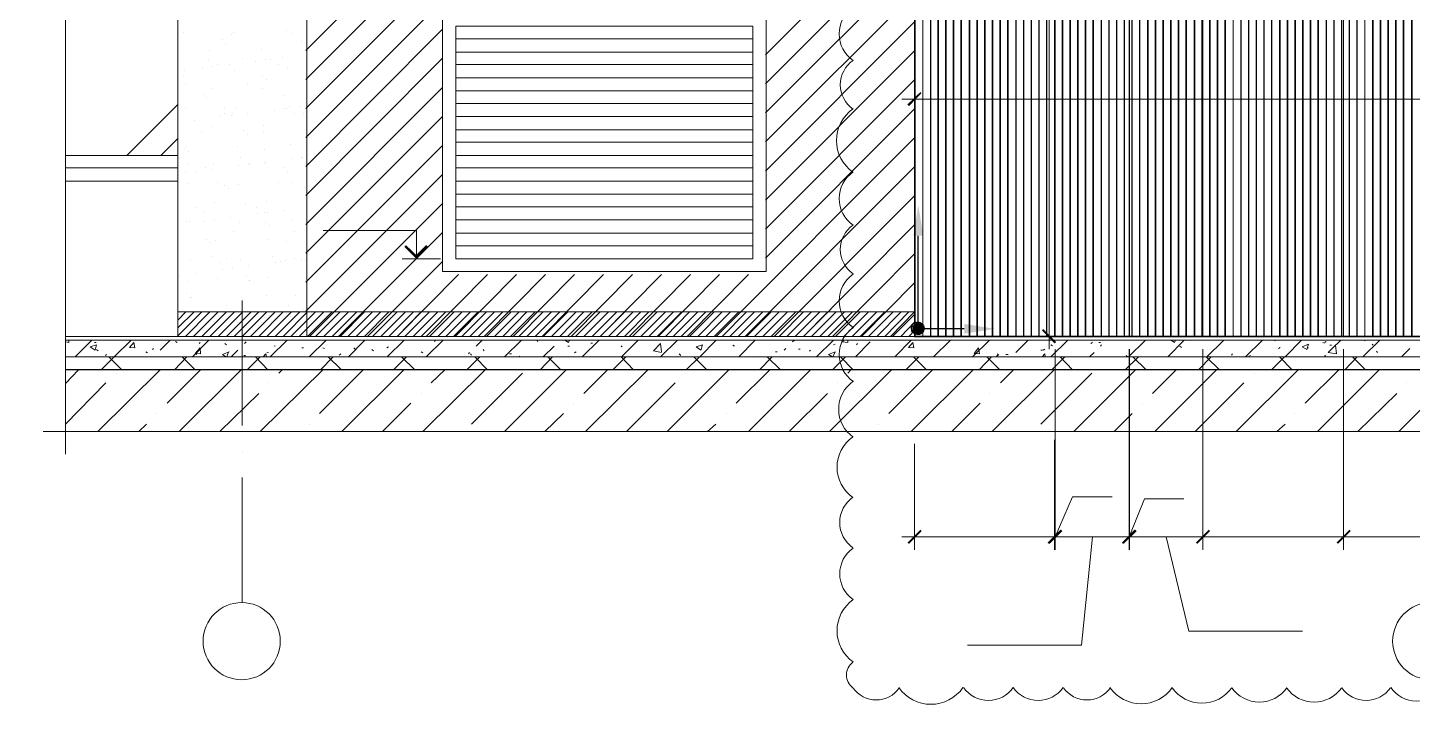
# Model space of a CAD drawing. Header units: millimetres. Extents: x -356862 to 418287, y 0 to 839748.
# Drawn here: x 401922 to 407398, y 780362 to 783040 of the extents above; entities that cross this region are included whole.
import ezdxf

# ---------------------------------------------------------------- set-up
doc = ezdxf.new("R2010")
doc.units = ezdxf.units.MM
doc.layers.add('PDF _Геометрия', color=7, linetype='Continuous', true_color=0xbababa)
doc.layers.add('PDF _Сплошная заливка', color=7, linetype='Continuous', true_color=0xf50000)

msp = doc.modelspace()

# ---------------------------------------------------------------- linework, layer by layer
at = {"layer": 'PDF _Геометрия', "color": 7, "lineweight": 5}
for points in [[(402071.0495, 790873.5893), (402071.0495, 790784.8264), (402071.0495, 786186.4759), (401921.668, 786149.6718), (402218.266, 786076.0635), (402071.0495, 786039.2594), (402071.0495, 781440.9089), (402071.0495, 781352.146)], [(403614.6577, 782995.3419), (404790.2247, 782995.3419)], [(403614.6577, 782943.3831), (404790.2247, 782943.3831)], [(403614.6577, 782893.5893), (404790.2247, 782893.5893)], [(403614.6577, 782841.6305), (404790.2247, 782841.6305)], [(403614.6577, 782789.6718), (404790.2247, 782789.6718)], [(403614.6577, 782739.8779), (404790.2247, 782739.8779)], [(403614.6577, 782687.9192), (404790.2247, 782687.9192)], [(403614.6577, 782635.9604), (404790.2247, 782635.9604)], [(403614.6577, 782586.1666), (404790.2247, 782586.1666)], [(403614.6577, 782534.2078), (404790.2247, 782534.2078)], [(403614.6577, 782484.414), (404790.2247, 782484.414)], [(402514.8639, 782432.4553), (402071.0495, 782432.4553)], [(403614.6577, 782432.4553), (404790.2247, 782432.4553)], [(403614.6577, 782380.4965), (404790.2247, 782380.4965)], [(403614.6577, 782330.7027), (404790.2247, 782330.7027)], [(403614.6577, 782278.7439), (404790.2247, 782278.7439)], [(403614.6577, 782226.7852), (404790.2247, 782226.7852)], [(403614.6577, 782176.9913), (404790.2247, 782176.9913)], [(416784.0391, 781685.548), (416784.0391, 781817.6099), (402071.0495, 781817.6099)], [(416784.0391, 781802.4553), (402071.0495, 781802.4553)], [(416784.0391, 781737.5068), (402071.0495, 781737.5068)], [(416896.6165, 781440.9089), (409557.4412, 781440.9089), (409520.6371, 781588.1254), (409447.0288, 781291.5274), (409410.2247, 781440.9089), (402071.0495, 781440.9089), (401982.2866, 781440.9089)]]:
    msp.add_lwpolyline(points, dxfattribs=at)
at = {"layer": 'PDF _Геометрия', "color": 7, "lineweight": 18}
for points in [[(405961.4618, 781767.8161), (405961.4618, 790135.3419)], [(405428.8845, 781921.5274), (405428.8845, 782809.1563)], [(405379.0907, 782757.1975), (410237.235, 782757.1975)], [(405480.8433, 781817.6099), (406011.2556, 781817.6099)], [(405985.2763, 781408.4346), (405985.2763, 780973.28), (405985.2763, 781767.8161)], [(405428.8845, 781393.28), (405428.8845, 780973.28)], [(406037.235, 781025.2388), (405985.2763, 781025.2388), (406054.5546, 781183.28), (406210.4309, 781183.28)], [(406494.0391, 781174.6202), (406338.1629, 781174.6202), (406277.5443, 781025.2388), (406225.5855, 781025.2388)], [(405379.0907, 781025.2388), (406035.0701, 781025.2388)], [(406132.4928, 781025.2388), (406089.1938, 780596.579), (405638.8845, 780596.579)], [(405983.1113, 781025.2388), (405933.3175, 781025.2388)], [(405935.4824, 781025.2388), (406327.3381, 781025.2388)], [(405983.1113, 781025.2388), (405985.2763, 781025.2388), (405983.1113, 781025.2388)], [(406227.7505, 781025.2388), (406621.7711, 781025.2388)], [(406277.5443, 781025.2388), (406279.7093, 781025.2388), (406277.5443, 781025.2388)], [(406279.7093, 781025.2388), (406329.5031, 781025.2388)], [(406424.7608, 781025.2388), (406513.5237, 780650.7027), (406963.833, 780650.7027)], [(407178.1629, 781025.2388), (406520.0185, 781025.2388)], [(407734.5546, 781025.2388), (407076.4103, 781025.2388)]]:
    msp.add_lwpolyline(points, dxfattribs=at)
at = {"layer": 'PDF _Геометрия', "color": 24, "lineweight": 18, "true_color": 0xa12502}
msp.add_lwpolyline([(402770.3278, 790083.3831), (403025.7917, 790083.3831), (403025.7917, 781817.6099), (402514.8639, 781817.6099), (402514.8639, 784376.579), (402586.3072, 784376.579), (402586.3072, 785368.1254), (402885.0701, 785368.1254), (402885.0701, 786115.0326), (402770.3278, 786115.0326)], close=True, dxfattribs=at)
at = {"layer": 'PDF _Геометрия', "color": 7, "lineweight": 9}
for points in [[(403025.7917, 790083.3831), (403025.7917, 781817.6099)], [(402514.8639, 784376.579), (402514.8639, 781817.6099)], [(402770.3278, 781464.7233), (402770.3278, 781960.4965)], [(402770.3278, 781360.8058), (402770.3278, 781360.8058)], [(402770.3278, 780763.28), (402770.3278, 781259.0532)]]:
    msp.add_lwpolyline(points, dxfattribs=at)
at = {"layer": 'PDF _Геометрия', "color": 171, "lineweight": 20, "true_color": 0x7f7fff}
msp.add_lwpolyline([(405428.8845, 781817.6099), (414943.833, 781817.6099), (414943.833, 790083.3831), (405428.8845, 790083.3831)], close=True, dxfattribs=at)
at = {"layer": 'PDF _Геометрия', "color": 7, "lineweight": 30}
for points in [[(405428.8845, 790083.3831), (405428.8845, 781817.6099)], [(416784.0391, 781440.9089), (416784.0391, 781685.548), (402071.0495, 781685.548)]]:
    msp.add_lwpolyline(points, dxfattribs=at)
at = {"layer": 'PDF _Геометрия', "color": 150, "lineweight": 30, "true_color": 0x0080ff}
msp.add_lwpolyline([(405428.8845, 790083.3831), (405428.8845, 781817.6099), (414943.833, 781817.6099), (414943.833, 790083.3831)], close=True, dxfattribs=at)
at = {"layer": 'PDF _Геометрия', "color": 254, "lineweight": 5, "true_color": 0xdcdcdc}
for points in [[(405431.0495, 790083.3831), (405431.0495, 781817.6099)], [(405461.3587, 790083.3831), (405461.3587, 781817.6099)], [(405491.668, 790083.3831), (405491.668, 781817.6099)], [(405521.9773, 790083.3831), (405521.9773, 781817.6099)], [(405554.4515, 790083.3831), (405554.4515, 781817.6099)], [(405584.7608, 790083.3831), (405584.7608, 781817.6099)], [(405615.0701, 790083.3831), (405615.0701, 781817.6099)], [(405645.3794, 790083.3831), (405645.3794, 781817.6099)], [(405675.6886, 790083.3831), (405675.6886, 781817.6099)], [(405705.9979, 790083.3831), (405705.9979, 781817.6099)], [(405738.4721, 790083.3831), (405738.4721, 781817.6099)], [(405768.7814, 790083.3831), (405768.7814, 781817.6099)], [(405799.0907, 790083.3831), (405799.0907, 781817.6099)], [(405829.4, 790083.3831), (405829.4, 781817.6099)], [(405859.7093, 790083.3831), (405859.7093, 781817.6099)], [(405890.0185, 790083.3831), (405890.0185, 781817.6099)], [(405922.4928, 790083.3831), (405922.4928, 781817.6099)], [(405952.802, 790083.3831), (405952.802, 781817.6099)], [(405983.1113, 790083.3831), (405983.1113, 781817.6099)], [(406013.4206, 790083.3831), (406013.4206, 781817.6099)], [(406043.7299, 790083.3831), (406043.7299, 781817.6099)], [(406076.2041, 790083.3831), (406076.2041, 781817.6099)], [(406106.5134, 790083.3831), (406106.5134, 781817.6099)], [(406136.8227, 790083.3831), (406136.8227, 781817.6099)], [(406167.1319, 790083.3831), (406167.1319, 781817.6099)], [(406197.4412, 790083.3831), (406197.4412, 781817.6099)], [(406227.7505, 790083.3831), (406227.7505, 781817.6099)], [(406260.2247, 790083.3831), (406260.2247, 781817.6099)], [(406290.534, 790083.3831), (406290.534, 781817.6099)], [(406320.8433, 790083.3831), (406320.8433, 781817.6099)], [(406351.1526, 790083.3831), (406351.1526, 781817.6099)], [(406381.4618, 790083.3831), (406381.4618, 781817.6099)], [(406411.7711, 790083.3831), (406411.7711, 781817.6099)], [(406444.2453, 790083.3831), (406444.2453, 781817.6099)], [(406474.5546, 790083.3831), (406474.5546, 781817.6099)], [(406504.8639, 790083.3831), (406504.8639, 781817.6099)], [(406535.1732, 790083.3831), (406535.1732, 781817.6099)], [(406565.4824, 790083.3831), (406565.4824, 781817.6099)], [(406595.7917, 790083.3831), (406595.7917, 781817.6099)], [(406628.266, 790083.3831), (406628.266, 781817.6099)], [(406658.5752, 790083.3831), (406658.5752, 781817.6099)], [(406688.8845, 790083.3831), (406688.8845, 781817.6099)], [(406719.1938, 790083.3831), (406719.1938, 781817.6099)], [(406749.5031, 790083.3831), (406749.5031, 781817.6099)], [(406781.9773, 790083.3831), (406781.9773, 781817.6099)], [(406812.2866, 790083.3831), (406812.2866, 781817.6099)], [(406842.5959, 790083.3831), (406842.5959, 781817.6099)], [(406872.9051, 790083.3831), (406872.9051, 781817.6099)], [(406903.2144, 790083.3831), (406903.2144, 781817.6099)], [(406933.5237, 790083.3831), (406933.5237, 781817.6099)], [(406965.9979, 790083.3831), (406965.9979, 781817.6099)], [(406996.3072, 790083.3831), (406996.3072, 781817.6099)], [(407026.6165, 790083.3831), (407026.6165, 781817.6099)], [(407056.9257, 790083.3831), (407056.9257, 781817.6099)], [(407087.235, 790083.3831), (407087.235, 781817.6099)], [(407117.5443, 790083.3831), (407117.5443, 781817.6099)], [(407150.0185, 790083.3831), (407150.0185, 781817.6099)], [(407180.3278, 790083.3831), (407180.3278, 781817.6099)], [(407210.6371, 790083.3831), (407210.6371, 781817.6099)], [(407240.9464, 790083.3831), (407240.9464, 781817.6099)], [(407271.2556, 790083.3831), (407271.2556, 781817.6099)], [(407303.7299, 790083.3831), (407303.7299, 781817.6099)], [(407334.0391, 790083.3831), (407334.0391, 781817.6099)], [(407364.3484, 790083.3831), (407364.3484, 781817.6099)], [(407394.6577, 790083.3831), (407394.6577, 781817.6099)]]:
    msp.add_lwpolyline(points, close=True, dxfattribs=at)
for points in [[(405461.3587, 781817.6099), (405461.3587, 790083.3831)], [(405493.833, 781817.6099), (405493.833, 790083.3831)], [(405524.1422, 781817.6099), (405524.1422, 790083.3831)], [(405552.2866, 781817.6099), (405552.2866, 790083.3831)], [(405582.5959, 781817.6099), (405582.5959, 790083.3831)], [(405612.9051, 781817.6099), (405612.9051, 790083.3831)], [(405647.5443, 781817.6099), (405647.5443, 790083.3831)], [(405677.8536, 781817.6099), (405677.8536, 790083.3831)], [(405708.1629, 781817.6099), (405708.1629, 790083.3831)], [(405736.3072, 781817.6099), (405736.3072, 790083.3831)], [(405766.6165, 781817.6099), (405766.6165, 790083.3831)], [(405796.9257, 781817.6099), (405796.9257, 790083.3831)], [(405831.5649, 781817.6099), (405831.5649, 790083.3831)], [(405861.8742, 781817.6099), (405861.8742, 790083.3831)], [(405892.1835, 781817.6099), (405892.1835, 790083.3831)], [(405920.3278, 781817.6099), (405920.3278, 790083.3831)], [(405950.6371, 781817.6099), (405950.6371, 790083.3831)], [(405983.1113, 781817.6099), (405983.1113, 790083.3831)], [(406015.5855, 781817.6099), (406015.5855, 790083.3831)], [(406045.8948, 781817.6099), (406045.8948, 790083.3831)], [(406074.0391, 781817.6099), (406074.0391, 790083.3831)], [(406104.3484, 781817.6099), (406104.3484, 790083.3831)], [(406134.6577, 781817.6099), (406134.6577, 790083.3831)], [(406169.2969, 781817.6099), (406169.2969, 790083.3831)], [(406199.6062, 781817.6099), (406199.6062, 790083.3831)], [(406229.9154, 781817.6099), (406229.9154, 790083.3831)], [(406258.0598, 781817.6099), (406258.0598, 790083.3831)], [(406288.369, 781817.6099), (406288.369, 790083.3831)], [(406318.6783, 781817.6099), (406318.6783, 790083.3831)], [(406353.3175, 781817.6099), (406353.3175, 790083.3831)], [(406383.6268, 781817.6099), (406383.6268, 790083.3831)], [(406413.9361, 781817.6099), (406413.9361, 790083.3831)], [(406442.0804, 781817.6099), (406442.0804, 790083.3831)], [(406472.3897, 781817.6099), (406472.3897, 790083.3831)], [(406502.6989, 781817.6099), (406502.6989, 790083.3831)], [(406537.3381, 781817.6099), (406537.3381, 790083.3831)], [(406567.6474, 781817.6099), (406567.6474, 790083.3831)], [(406597.9567, 781817.6099), (406597.9567, 790083.3831)], [(406626.101, 781817.6099), (406626.101, 790083.3831)], [(406656.4103, 781817.6099), (406656.4103, 790083.3831)], [(406688.8845, 781817.6099), (406688.8845, 790083.3831)], [(406721.3587, 781817.6099), (406721.3587, 790083.3831)], [(406751.668, 781817.6099), (406751.668, 790083.3831)], [(406779.8123, 781817.6099), (406779.8123, 790083.3831)], [(406810.1216, 781817.6099), (406810.1216, 790083.3831)], [(406840.4309, 781817.6099), (406840.4309, 790083.3831)], [(406875.0701, 781817.6099), (406875.0701, 790083.3831)], [(406905.3794, 781817.6099), (406905.3794, 790083.3831)], [(406935.6886, 781817.6099), (406935.6886, 790083.3831)], [(406963.833, 781817.6099), (406963.833, 790083.3831)], [(406994.1422, 781817.6099), (406994.1422, 790083.3831)], [(407024.4515, 781817.6099), (407024.4515, 790083.3831)], [(407059.0907, 781817.6099), (407059.0907, 790083.3831)], [(407089.4, 781817.6099), (407089.4, 790083.3831)], [(407119.7093, 781817.6099), (407119.7093, 790083.3831)], [(407147.8536, 781817.6099), (407147.8536, 790083.3831)], [(407178.1629, 781817.6099), (407178.1629, 790083.3831)], [(407210.6371, 781817.6099), (407210.6371, 790083.3831)], [(407243.1113, 781817.6099), (407243.1113, 790083.3831)], [(407273.4206, 781817.6099), (407273.4206, 790083.3831)], [(407301.5649, 781817.6099), (407301.5649, 790083.3831)], [(407331.8742, 781817.6099), (407331.8742, 790083.3831)], [(407362.1835, 781817.6099), (407362.1835, 790083.3831)], [(407396.8227, 781817.6099), (407396.8227, 790083.3831)], [(402313.5237, 782534.2078), (402514.8639, 782735.548)], [(402447.7505, 782534.2078), (402514.8639, 782601.3212)]]:
    msp.add_lwpolyline(points, dxfattribs=at)
at = {"layer": 'PDF _Геометрия', "color": 150, "lineweight": 18, "true_color": 0x0080ff}
for points in [[(405983.1113, 781817.6099), (405983.1113, 790083.3831)], [(405985.2763, 781817.6099), (405985.2763, 790083.3831)], [(406277.5443, 781817.6099), (406277.5443, 790085.548)], [(406279.7093, 781817.6099), (406279.7093, 790085.548)], [(406569.8123, 781817.6099), (406569.8123, 790083.3831)], [(407126.2041, 781817.6099), (407126.2041, 790083.3831)]]:
    msp.add_lwpolyline(points, dxfattribs=at)
at = {"layer": 'PDF _Геометрия', "color": 171, "lineweight": 20, "true_color": 0x7f7fff}
for points in [[(403021.4618, 782949.8779), (405428.8845, 785359.4656)], [(403021.4618, 782835.1357), (405428.8845, 785244.7233)], [(403021.4618, 782720.3934), (405428.8845, 785129.981)], [(403021.4618, 782605.6511), (405428.8845, 785015.2388)], [(404840.0185, 782932.5584), (405428.8845, 783521.4243)], [(404840.0185, 782817.8161), (405428.8845, 783406.6821)], [(404840.0185, 782703.0738), (405428.8845, 783291.9398)], [(404840.0185, 782588.3315), (405428.8845, 783177.1975)], [(404840.0185, 782471.4243), (405428.8845, 783062.4553)], [(403021.4618, 782490.9089), (403562.6989, 783034.3109)], [(404840.0185, 782356.6821), (405428.8845, 782947.713)], [(403021.4618, 782376.1666), (403562.6989, 782919.5687)], [(404840.0185, 782241.9398), (405428.8845, 782832.9707)], [(403021.4618, 782261.4243), (403562.6989, 782802.6614)], [(403021.4618, 782146.6821), (403562.6989, 782687.9192)], [(404840.0185, 782127.1975), (405428.8845, 782718.2285)], [(403021.4618, 782031.9398), (403562.6989, 782573.1769)], [(404645.1732, 781817.6099), (405428.8845, 782603.4862)], [(403021.4618, 781917.1975), (403562.6989, 782458.4346)], [(404759.9154, 781817.6099), (405428.8845, 782488.7439)], [(403036.6165, 781817.6099), (403562.6989, 782343.6924)], [(404874.6577, 781817.6099), (405428.8845, 782374.0017)], [(403151.3587, 781817.6099), (403562.6989, 782228.9501)], [(404989.4, 781817.6099), (405428.8845, 782259.2594)], [(405104.1422, 781817.6099), (405428.8845, 782144.5171)], [(403266.101, 781817.6099), (403562.6989, 782114.2078)], [(403383.0082, 781817.6099), (403625.4824, 782062.2491)], [(403497.7505, 781817.6099), (403740.2247, 782062.2491)], [(403612.4928, 781817.6099), (403854.967, 782062.2491)], [(403727.235, 781817.6099), (403969.7093, 782062.2491)], [(403841.9773, 781817.6099), (404084.4515, 782062.2491)], [(403956.7196, 781817.6099), (404199.1938, 782062.2491)], [(404071.4618, 781817.6099), (404313.9361, 782062.2491)], [(404186.2041, 781817.6099), (404428.6783, 782062.2491)], [(404300.9464, 781817.6099), (404543.4206, 782062.2491)], [(404415.6886, 781817.6099), (404658.1629, 782062.2491)], [(404530.4309, 781817.6099), (404772.9051, 782062.2491)], [(405218.8845, 781817.6099), (405428.8845, 782029.7748)], [(405333.6268, 781817.6099), (405428.8845, 781915.0326)]]:
    msp.add_lwpolyline(points, dxfattribs=at)
at = {"layer": 'PDF _Геометрия', "color": 1, "lineweight": 20}
for points in [[(405185.883, 783363.8816, 0.520539885), (405185.883, 783120.9301, 0.520539899), (405186.2348, 782909.562)], [(405186.5536, 780980.154, 0.52053993), (405186.5536, 780776.2165, 0.520539925), (405186.8061, 780529.7726)], [(405185.7606, 780528.1954, 0.520539835), (405185.7606, 780427.1133, 0.52054007), (405368.7724, 780426.6894)], [(405622.8561, 780428.2168, 0.520540103), (405819.7, 780428.2168, 0.520540103), (406016.7169, 780428.2168)], [(406447.7098, 780427.5463, 0.520540086), (406683.5679, 780427.5463, 0.520539929), (406902.0316, 780427.2606)], [(406900.4109, 780427.2606, 0.520539929), (407118.5353, 780427.2606, 0.520539841), (407311.7984, 780427.2937)]]:
    msp.add_lwpolyline(points, format="xyb", dxfattribs=at)
at = {"layer": 'PDF _Геометрия', "color": 7, "lineweight": 5}
for points in [[(404842.1835, 783097.0944), (403562.6989, 783097.0944), (403562.6989, 782075.2388), (404842.1835, 782075.2388)], [(404790.2247, 783045.1357), (403614.6577, 783045.1357), (403614.6577, 782125.0326), (404790.2247, 782125.0326)]]:
    msp.add_lwpolyline(points, close=True, dxfattribs=at)
at = {"layer": 'PDF _Геометрия', "color": 24, "lineweight": 18, "true_color": 0xa12502}
for points in [[(402536.5134, 783021.3212), (402536.5134, 783021.3212)], [(402727.0288, 783012.6614), (402727.0288, 783012.6614)], [(402735.6886, 783021.3212), (402735.6886, 783021.3212)], [(402945.6886, 783027.8161), (402945.6886, 783027.8161)], [(402969.5031, 783014.8264), (402969.5031, 783014.8264)], [(402640.4309, 782949.8779), (402640.4309, 782949.8779)], [(402690.2247, 782991.012), (402690.2247, 782991.012)], [(402705.3794, 782978.0223), (402705.3794, 782978.0223)], [(402846.101, 782952.0429), (402846.101, 782952.0429)], [(403006.3072, 782984.5171), (403006.3072, 782984.5171)], [(402638.266, 782915.2388), (402638.266, 782915.2388)], [(402653.4206, 782884.9295), (402653.4206, 782884.9295)], [(402670.7402, 782893.5893), (402670.7402, 782893.5893)], [(402718.369, 782893.5893), (402718.369, 782893.5893)], [(402772.4928, 782917.4037), (402772.4928, 782917.4037)], [(402824.4515, 782906.579), (402824.4515, 782906.579)], [(402863.4206, 782913.0738), (402863.4206, 782913.0738)], [(402880.7402, 782915.2388), (402880.7402, 782915.2388)], [(402913.2144, 782893.5893), (402913.2144, 782893.5893)], [(402928.369, 782921.7336), (402928.369, 782921.7336)], [(402538.6783, 782848.1254), (402538.6783, 782848.1254)], [(402540.8433, 782871.9398), (402540.8433, 782871.9398)], [(402614.4515, 782878.4346), (402614.4515, 782878.4346)], [(402740.0185, 782871.9398), (402740.0185, 782871.9398)], [(402850.4309, 782845.9604), (402850.4309, 782845.9604)], [(402865.5855, 782832.9707), (402865.5855, 782832.9707)], [(402950.0185, 782878.4346), (402950.0185, 782878.4346)], [(402547.3381, 782817.8161), (402547.3381, 782817.8161)], [(402616.6165, 782776.6821), (402616.6165, 782776.6821)], [(402646.9257, 782798.3315), (402646.9257, 782798.3315)], [(402789.8123, 782817.8161), (402789.8123, 782817.8161)], [(402850.4309, 782800.4965), (402850.4309, 782800.4965)], [(402545.1732, 782722.5584), (402545.1732, 782722.5584)], [(402629.6062, 782763.6924), (402629.6062, 782763.6924)], [(402701.0495, 782720.3934), (402701.0495, 782720.3934)], [(402744.3484, 782720.3934), (402744.3484, 782720.3934)], [(402932.6989, 782770.1872), (402932.6989, 782770.1872)], [(402937.0288, 782720.3934), (402937.0288, 782720.3934)], [(402943.5237, 782720.3934), (402943.5237, 782720.3934)], [(402956.5134, 782729.0532), (402956.5134, 782729.0532)], [(402999.8123, 782729.0532), (402999.8123, 782729.0532)], [(402517.0288, 782664.1047), (402517.0288, 782664.1047)], [(402579.8123, 782672.7645), (402579.8123, 782672.7645)], [(402685.8948, 782687.9192), (402685.8948, 782687.9192)], [(402698.8845, 782700.9089), (402698.8845, 782700.9089)], [(402727.0288, 782692.2491), (402727.0288, 782692.2491)], [(402733.5237, 782698.7439), (402733.5237, 782698.7439)], [(402789.8123, 782700.9089), (402789.8123, 782700.9089)], [(402895.8948, 782713.8986), (402895.8948, 782713.8986)], [(402975.9979, 782698.7439), (402975.9979, 782698.7439)], [(403010.6371, 782698.7439), (403010.6371, 782698.7439)], [(403023.6268, 782685.7542), (403023.6268, 782685.7542)], [(402610.1216, 782622.9707), (402610.1216, 782622.9707)], [(402651.2556, 782648.9501), (402651.2556, 782648.9501)], [(402776.8227, 782631.6305), (402776.8227, 782631.6305)], [(402789.8123, 782616.4759), (402789.8123, 782616.4759)], [(402852.5959, 782622.9707), (402852.5959, 782622.9707)], [(402854.7608, 782651.1151), (402854.7608, 782651.1151)], [(402540.8433, 782562.3522), (402540.8433, 782562.3522)], [(402549.5031, 782571.012), (402549.5031, 782571.012)], [(402750.8433, 782571.012), (402750.8433, 782571.012)], [(402859.0907, 782555.8573), (402859.0907, 782555.8573)], [(402960.8433, 782577.5068), (402960.8433, 782577.5068)], [(402521.3587, 782523.3831), (402521.3587, 782523.3831)], [(402553.833, 782503.8986), (402553.833, 782503.8986)], [(402555.9979, 782549.3625), (402555.9979, 782549.3625)], [(402655.5855, 782499.5687), (402655.5855, 782499.5687)], [(402763.833, 782525.548), (402763.833, 782525.548)], [(402796.3072, 782503.8986), (402796.3072, 782503.8986)], [(402798.4721, 782499.5687), (402798.4721, 782499.5687)], [(402859.0907, 782501.7336), (402859.0907, 782501.7336)], [(402861.2556, 782508.2285), (402861.2556, 782508.2285)], [(402967.3381, 782523.3831), (402967.3381, 782523.3831)], [(403006.3072, 782525.548), (403006.3072, 782525.548)], [(403008.4721, 782527.713), (403008.4721, 782527.713)], [(402547.3381, 782467.0944), (402547.3381, 782467.0944)], [(402588.4721, 782471.4243), (402588.4721, 782471.4243)], [(402623.1113, 782486.579), (402623.1113, 782486.579)], [(402651.2556, 782480.0841), (402651.2556, 782480.0841)], [(402757.3381, 782495.2388), (402757.3381, 782495.2388)], [(402934.8639, 782484.414), (402934.8639, 782484.414)], [(402950.0185, 782471.4243), (402950.0185, 782471.4243)], [(402555.9979, 782421.6305), (402555.9979, 782421.6305)], [(402672.9051, 782428.1254), (402672.9051, 782428.1254)], [(402701.0495, 782415.1357), (402701.0495, 782415.1357)], [(402716.2041, 782402.146), (402716.2041, 782402.146)], [(402755.1732, 782419.4656), (402755.1732, 782419.4656)], [(402915.3794, 782428.1254), (402915.3794, 782428.1254)], [(402965.1732, 782428.1254), (402965.1732, 782428.1254)], [(403017.1319, 782408.6408), (403017.1319, 782408.6408)], [(402659.9154, 782348.0223), (402659.9154, 782348.0223)], [(402783.3175, 782341.5274), (402783.3175, 782341.5274)], [(402865.5855, 782350.1872), (402865.5855, 782350.1872)], [(402584.1422, 782328.5377), (402584.1422, 782328.5377)], [(402616.6165, 782306.8882), (402616.6165, 782306.8882)], [(402659.9154, 782280.9089), (402659.9154, 782280.9089)], [(402722.6989, 782287.4037), (402722.6989, 782287.4037)], [(402826.6165, 782328.5377), (402826.6165, 782328.5377)], [(402828.7814, 782302.5584), (402828.7814, 782302.5584)], [(402859.0907, 782309.0532), (402859.0907, 782309.0532)], [(402869.9154, 782306.8882), (402869.9154, 782306.8882)], [(402932.6989, 782315.548), (402932.6989, 782315.548)], [(402549.5031, 782272.2491), (402549.5031, 782272.2491)], [(402560.3278, 782272.2491), (402560.3278, 782272.2491)], [(402618.7814, 782274.414), (402618.7814, 782274.414)], [(402735.6886, 782233.28), (402735.6886, 782233.28)], [(402759.5031, 782270.0841), (402759.5031, 782270.0841)], [(402861.2556, 782270.0841), (402861.2556, 782270.0841)], [(402876.4103, 782257.0944), (402876.4103, 782257.0944)], [(402969.5031, 782278.7439), (402969.5031, 782278.7439)], [(402978.1629, 782233.28), (402978.1629, 782233.28)], [(402627.4412, 782200.8058), (402627.4412, 782200.8058)], [(402640.4309, 782187.8161), (402640.4309, 782187.8161)], [(402666.4103, 782198.6408), (402666.4103, 782198.6408)], [(402869.9154, 782200.8058), (402869.9154, 782200.8058)], [(402943.5237, 782194.3109), (402943.5237, 782194.3109)], [(402564.6577, 782120.7027), (402564.6577, 782120.7027)], [(402646.9257, 782133.6924), (402646.9257, 782133.6924)], [(402709.7093, 782125.0326), (402709.7093, 782125.0326)], [(402763.833, 782120.7027), (402763.833, 782120.7027)], [(402889.4, 782133.6924), (402889.4, 782133.6924)], [(402941.3587, 782116.3728), (402941.3587, 782116.3728)], [(402975.9979, 782127.1975), (402975.9979, 782127.1975)], [(403004.1422, 782122.8676), (403004.1422, 782122.8676)], [(403021.4618, 782122.8676), (403021.4618, 782122.8676)], [(402586.3072, 782068.7439), (402586.3072, 782068.7439)], [(402679.4, 782112.0429), (402679.4, 782112.0429)], [(402692.3897, 782081.7336), (402692.3897, 782081.7336)], [(402731.3587, 782088.2285), (402731.3587, 782088.2285)], [(402796.3072, 782096.8882), (402796.3072, 782096.8882)], [(402900.2247, 782109.8779), (402900.2247, 782109.8779)], [(402921.8742, 782114.2078), (402921.8742, 782114.2078)], [(402521.3587, 782060.0841), (402521.3587, 782060.0841)], [(402555.9979, 782036.2697), (402555.9979, 782036.2697)], [(402670.7402, 782047.0944), (402670.7402, 782047.0944)], [(402785.4824, 782053.5893), (402785.4824, 782053.5893)], [(402798.4721, 782038.4346), (402798.4721, 782038.4346)], [(402800.6371, 782040.5996), (402800.6371, 782040.5996)], [(402874.2453, 782051.4243), (402874.2453, 782051.4243)], [(402551.668, 781986.4759), (402551.668, 781986.4759)], [(402566.8227, 781973.4862), (402566.8227, 781973.4862)], [(402571.1526, 781971.3212), (402571.1526, 781971.3212)], [(402770.3278, 781969.1563), (402770.3278, 781969.1563)], [(402867.7505, 781979.981), (402867.7505, 781979.981)], [(402980.3278, 781977.8161), (402980.3278, 781977.8161)], [(402633.9361, 781910.7027), (402633.9361, 781910.7027)], [(402675.0701, 781897.713), (402675.0701, 781897.713)], [(402709.7093, 781938.847), (402709.7093, 781938.847)], [(402742.1835, 781917.1975), (402742.1835, 781917.1975)], [(402867.7505, 781904.2078), (402867.7505, 781904.2078)], [(402878.5752, 781899.8779), (402878.5752, 781899.8779)], [(402945.6886, 781908.5377), (402945.6886, 781908.5377)], [(402952.1835, 781938.847), (402952.1835, 781938.847)], [(402973.833, 781917.1975), (402973.833, 781917.1975)], [(402986.8227, 781917.1975), (402986.8227, 781917.1975)], [(403012.802, 781923.6924), (403012.802, 781923.6924)], [(402553.833, 781863.0738), (402553.833, 781863.0738)], [(402594.967, 781867.4037), (402594.967, 781867.4037)], [(402657.7505, 781876.0635), (402657.7505, 781876.0635)], [(402763.833, 781889.0532), (402763.833, 781889.0532)], [(402802.802, 781895.548), (402802.802, 781895.548)], [(402960.8433, 781895.548), (402960.8433, 781895.548)], [(402575.4824, 781819.7748), (402575.4824, 781819.7748)], [(402618.7814, 781841.4243), (402618.7814, 781841.4243)], [(402711.8742, 781839.2594), (402711.8742, 781839.2594)], [(402727.0288, 781826.2697), (402727.0288, 781826.2697)], [(402774.6577, 781819.7748), (402774.6577, 781819.7748)], [(402861.2556, 781841.4243), (402861.2556, 781841.4243)], [(402984.6577, 781826.2697), (402984.6577, 781826.2697)]]:
    msp.add_lwpolyline(points, dxfattribs=at)
at = {"layer": 'PDF _Геометрия', "color": 252, "lineweight": 5, "true_color": 0x989898}
for points in [[(402514.8639, 782534.2078), (402071.0495, 782534.2078)], [(402514.8639, 782484.414), (402071.0495, 782484.414)]]:
    msp.add_lwpolyline(points, dxfattribs=at)
at = {"layer": 'PDF _Геометрия', "color": 112, "lineweight": 5, "true_color": 0x00b85c}
for points in [[(403458.7814, 782125.0326), (403458.7814, 782237.6099), (403090.7402, 782237.6099)], [(403554.0391, 782125.0326), (403402.4928, 782125.0326)]]:
    msp.add_lwpolyline(points, dxfattribs=at)
at = {"layer": 'PDF _Геометрия', "color": 1, "lineweight": 30, "true_color": 0xfa0000}
msp.add_lwpolyline([(405625.8948, 781847.9192), (405444.0391, 781847.9192), (405444.0391, 782215.9604)], dxfattribs=at)
at = {"layer": 'PDF _Геометрия', "color": 84, "lineweight": 20, "true_color": 0x269900}
for points in [[(402514.8639, 781915.0326), (402514.8639, 781915.0326)], [(402514.8639, 781882.5584), (402547.3381, 781915.0326)], [(402514.8639, 781852.2491), (402579.8123, 781915.0326)], [(402514.8639, 781819.7748), (402610.1216, 781915.0326)], [(402545.1732, 781817.6099), (402642.5959, 781915.0326)], [(402577.6474, 781817.6099), (402675.0701, 781915.0326)], [(402610.1216, 781817.6099), (402707.5443, 781915.0326)], [(402642.5959, 781817.6099), (402740.0185, 781915.0326)], [(402675.0701, 781817.6099), (402772.4928, 781915.0326)], [(402707.5443, 781817.6099), (402804.967, 781915.0326)], [(402737.8536, 781817.6099), (402835.2763, 781915.0326)], [(402770.3278, 781817.6099), (402867.7505, 781915.0326)], [(402802.802, 781817.6099), (402900.2247, 781915.0326)], [(402835.2763, 781817.6099), (402932.6989, 781915.0326)], [(402867.7505, 781817.6099), (402965.1732, 781915.0326)], [(402900.2247, 781817.6099), (402997.6474, 781915.0326)], [(402932.6989, 781817.6099), (403027.9567, 781915.0326)], [(402963.0082, 781817.6099), (403060.4309, 781915.0326)], [(402995.4824, 781817.6099), (403092.9051, 781915.0326)], [(403027.9567, 781817.6099), (403125.3794, 781915.0326)], [(403060.4309, 781817.6099), (403157.8536, 781915.0326)], [(403092.9051, 781817.6099), (403190.3278, 781915.0326)], [(403125.3794, 781817.6099), (403222.802, 781915.0326)], [(403157.8536, 781817.6099), (403253.1113, 781915.0326)], [(403188.1629, 781817.6099), (403285.5855, 781915.0326)], [(403220.6371, 781817.6099), (403318.0598, 781915.0326)], [(403253.1113, 781817.6099), (403350.534, 781915.0326)], [(403285.5855, 781817.6099), (403383.0082, 781915.0326)], [(403318.0598, 781817.6099), (403415.4824, 781915.0326)], [(403350.534, 781817.6099), (403447.9567, 781915.0326)], [(403383.0082, 781817.6099), (403478.266, 781915.0326)], [(403413.3175, 781817.6099), (403510.7402, 781915.0326)], [(403445.7917, 781817.6099), (403543.2144, 781915.0326)], [(403478.266, 781817.6099), (403575.6886, 781915.0326)], [(403510.7402, 781817.6099), (403608.1629, 781915.0326)], [(403543.2144, 781817.6099), (403640.6371, 781915.0326)], [(403575.6886, 781817.6099), (403673.1113, 781915.0326)], [(403605.9979, 781817.6099), (403703.4206, 781915.0326)], [(403638.4721, 781817.6099), (403735.8948, 781915.0326)], [(403670.9464, 781817.6099), (403768.369, 781915.0326)], [(403703.4206, 781817.6099), (403800.8433, 781915.0326)], [(403735.8948, 781817.6099), (403833.3175, 781915.0326)], [(403768.369, 781817.6099), (403865.7917, 781915.0326)], [(403800.8433, 781817.6099), (403896.101, 781915.0326)], [(403831.1526, 781817.6099), (403928.5752, 781915.0326)], [(403863.6268, 781817.6099), (403961.0495, 781915.0326)], [(403896.101, 781817.6099), (403993.5237, 781915.0326)], [(403928.5752, 781817.6099), (404025.9979, 781915.0326)], [(403961.0495, 781817.6099), (404058.4721, 781915.0326)], [(403993.5237, 781817.6099), (404090.9464, 781915.0326)], [(404025.9979, 781817.6099), (404121.2556, 781915.0326)], [(404056.3072, 781817.6099), (404153.7299, 781915.0326)], [(404088.7814, 781817.6099), (404186.2041, 781915.0326)], [(404121.2556, 781817.6099), (404218.6783, 781915.0326)], [(404153.7299, 781817.6099), (404251.1526, 781915.0326)], [(404186.2041, 781817.6099), (404283.6268, 781915.0326)], [(404218.6783, 781817.6099), (404316.101, 781915.0326)], [(404248.9876, 781817.6099), (404346.4103, 781915.0326)], [(404281.4618, 781817.6099), (404378.8845, 781915.0326)], [(404313.9361, 781817.6099), (404411.3587, 781915.0326)], [(404346.4103, 781817.6099), (404443.833, 781915.0326)], [(404378.8845, 781817.6099), (404476.3072, 781915.0326)], [(404411.3587, 781817.6099), (404508.7814, 781915.0326)], [(404443.833, 781817.6099), (404539.0907, 781915.0326)], [(404474.1422, 781817.6099), (404571.5649, 781915.0326)], [(404506.6165, 781817.6099), (404604.0391, 781915.0326)], [(404539.0907, 781817.6099), (404636.5134, 781915.0326)], [(404571.5649, 781817.6099), (404668.9876, 781915.0326)], [(404604.0391, 781817.6099), (404701.4618, 781915.0326)], [(404636.5134, 781817.6099), (404733.9361, 781915.0326)], [(404668.9876, 781817.6099), (404764.2453, 781915.0326)], [(404699.2969, 781817.6099), (404796.7196, 781915.0326)], [(404731.7711, 781817.6099), (404829.1938, 781915.0326)], [(404764.2453, 781817.6099), (404861.668, 781915.0326)], [(404796.7196, 781817.6099), (404894.1422, 781915.0326)], [(404829.1938, 781817.6099), (404926.6165, 781915.0326)], [(404861.668, 781817.6099), (404959.0907, 781915.0326)], [(404894.1422, 781817.6099), (404989.4, 781915.0326)], [(404924.4515, 781817.6099), (405021.8742, 781915.0326)], [(404956.9257, 781817.6099), (405054.3484, 781915.0326)], [(404989.4, 781817.6099), (405086.8227, 781915.0326)], [(405021.8742, 781817.6099), (405119.2969, 781915.0326)], [(405054.3484, 781817.6099), (405151.7711, 781915.0326)], [(405086.8227, 781817.6099), (405184.2453, 781915.0326)], [(405117.1319, 781817.6099), (405214.5546, 781915.0326)], [(405149.6062, 781817.6099), (405247.0288, 781915.0326)], [(405182.0804, 781817.6099), (405279.5031, 781915.0326)], [(405214.5546, 781817.6099), (405311.9773, 781915.0326)], [(405247.0288, 781817.6099), (405344.4515, 781915.0326)], [(405279.5031, 781817.6099), (405376.9257, 781915.0326)], [(405311.9773, 781817.6099), (405407.235, 781915.0326)], [(405342.2866, 781817.6099), (405428.8845, 781904.2078)], [(405374.7608, 781817.6099), (405428.8845, 781873.8986)], [(405407.235, 781817.6099), (405428.8845, 781841.4243)]]:
    msp.add_lwpolyline(points, dxfattribs=at)
msp.add_lwpolyline([(402514.8639, 781817.6099), (405428.8845, 781817.6099), (405428.8845, 781915.0326), (402514.8639, 781915.0326)], close=True, dxfattribs=at)
at = {"layer": 'PDF _Геометрия', "lineweight": 5}
for points in [[(402071.0495, 781795.9604), (402084.0391, 781793.7955), (402084.0391, 781802.4553)], [(402110.0185, 781737.5068), (402174.967, 781802.4553)], [(402170.6371, 781802.4553), (402170.6371, 781802.4553)], [(402185.7917, 781793.7955), (402192.2866, 781793.7955)], [(402211.7711, 781685.548), (402263.7299, 781737.5068), (402330.8433, 781802.4553)], [(402317.8536, 781802.4553), (402317.8536, 781802.4553)], [(402445.5855, 781763.4862), (402484.5546, 781802.4553)], [(402506.2041, 781798.1254), (402512.6989, 781793.7955)], [(402573.3175, 781737.5068), (402638.266, 781802.4553)], [(402599.2969, 781789.4656), (402603.6268, 781793.7955)], [(402701.0495, 781789.4656), (402707.5443, 781785.1357)], [(402778.9876, 781789.4656), (402785.4824, 781795.9604)], [(402880.7402, 781737.5068), (402947.8536, 781802.4553)], [(403034.4515, 781737.5068), (403101.5649, 781802.4553)], [(403190.3278, 781737.5068), (403255.2763, 781802.4553)], [(403235.7917, 781802.4553), (403242.2866, 781802.4553)], [(403344.0391, 781737.5068), (403411.1526, 781802.4553)], [(403497.7505, 781737.5068), (403564.8639, 781802.4553)], [(403530.2247, 781798.1254), (403534.5546, 781802.4553)], [(403694.7608, 781778.6408), (403718.5752, 781802.4553)], [(403807.3381, 781737.5068), (403874.4515, 781802.4553)], [(403935.0701, 781802.4553), (403939.4, 781798.1254)], [(404045.4824, 781802.4553), (404060.6371, 781793.7955), (404064.967, 781802.4553)], [(404114.7608, 781737.5068), (404181.8742, 781802.4553)], [(404149.4, 781791.6305), (404155.8948, 781791.6305)], [(404270.6371, 781737.5068), (404335.5855, 781802.4553)], [(404428.6783, 781754.8264), (404396.2041, 781761.3212), (404424.3484, 781789.4656), (404428.6783, 781756.9913)], [(404424.3484, 781737.5068), (404491.4618, 781802.4553)], [(404580.2247, 781737.5068), (404645.1732, 781802.4553)], [(404733.9361, 781737.5068), (404798.8845, 781802.4553)], [(404946.101, 781795.9604), (404954.7608, 781802.4553)], [(405041.3587, 781737.5068), (405108.4721, 781802.4553)], [(405164.7608, 781802.4553), (405164.7608, 781793.7955), (405143.1113, 781795.9604), (405149.6062, 781802.4553)], [(405195.0701, 781737.5068), (405253.5237, 781795.9604)], [(405199.4, 781785.1357), (405203.7299, 781789.4656)], [(405350.9464, 781737.5068), (405415.8948, 781802.4553)], [(405504.6577, 781737.5068), (405571.7711, 781802.4553)], [(405658.369, 781737.5068), (405725.4824, 781802.4553)], [(405829.4, 781754.8264), (405879.1938, 781802.4553)], [(405967.9567, 781737.5068), (406035.0701, 781802.4553)], [(406125.9979, 781789.4656), (406132.4928, 781793.7955)], [(406158.4721, 781793.7955), (406164.967, 781793.7955)], [(406275.3794, 781737.5068), (406342.4928, 781802.4553)], [(406431.2556, 781737.5068), (406496.2041, 781802.4553)], [(406444.2453, 781802.4553), (406457.235, 781793.7955), (406461.5649, 781802.4553)], [(406584.967, 781737.5068), (406652.0804, 781802.4553)], [(406738.6783, 781737.5068), (406805.7917, 781802.4553)], [(406849.0907, 781802.4553), (406855.5855, 781800.2903)], [(406894.5546, 781737.5068), (406959.5031, 781802.4553)], [(407043.9361, 781793.7955), (407050.4309, 781791.6305)], [(407052.5959, 781793.7955), (407056.9257, 781798.1254)], [(407080.7402, 781769.981), (407115.3794, 781802.4553)], [(407201.9773, 781737.5068), (407269.0907, 781802.4553)], [(407208.4721, 781800.2903), (407214.967, 781802.4553)], [(402142.4928, 781737.5068), (402144.6577, 781737.5068)], [(402144.6577, 781737.5068), (402144.6577, 781737.5068)], [(402194.4515, 781765.6511), (402200.9464, 781761.3212)], [(402229.0907, 781741.8367), (402233.4206, 781746.1666)], [(402294.0391, 781685.548), (402242.0804, 781737.5068)], [(402389.2969, 781756.9913), (402395.7917, 781752.6614)], [(402415.2763, 781765.6511), (402419.6062, 781769.981)], [(402417.4412, 781737.5068), (402419.6062, 781737.5068)], [(402501.8742, 781685.548), (402551.668, 781737.5068)], [(402584.1422, 781685.548), (402532.1835, 781737.5068)], [(402584.1422, 781748.3315), (402590.6371, 781746.1666)], [(402705.3794, 781737.5068), (402692.3897, 781746.1666), (402718.369, 781756.9913)], [(402709.7093, 781737.5068), (402716.2041, 781756.9913)], [(402727.0288, 781737.5068), (402753.0082, 781763.4862)], [(402776.8227, 781741.8367), (402783.3175, 781741.8367)], [(402778.9876, 781739.6718), (402783.3175, 781737.5068)], [(402789.8123, 781685.548), (402841.7711, 781737.5068)], [(402872.0804, 781685.548), (402822.2866, 781737.5068)], [(402852.5959, 781737.5068), (402863.4206, 781748.3315), (402865.5855, 781737.5068)], [(402867.7505, 781752.6614), (402874.2453, 781754.8264)], [(402895.8948, 781780.8058), (402900.2247, 781778.6408)], [(403006.3072, 781772.146), (403012.802, 781772.146)], [(403079.9154, 781685.548), (403129.7093, 781737.5068)], [(403088.5752, 781772.146), (403095.0701, 781769.981)], [(403162.1835, 781685.548), (403110.2247, 781737.5068)], [(403153.5237, 781744.0017), (403160.0185, 781748.3315)], [(403211.9773, 781772.146), (403216.3072, 781767.8161)], [(403283.4206, 781765.6511), (403289.9154, 781761.3212)], [(403341.8742, 781772.146), (403348.369, 781776.4759)], [(403367.8536, 781685.548), (403419.8123, 781737.5068)], [(403452.2866, 781685.548), (403400.3278, 781737.5068)], [(403478.266, 781756.9913), (403484.7608, 781752.6614)], [(403657.9567, 781685.548), (403709.9154, 781737.5068)], [(403664.4515, 781748.3315), (403668.7814, 781754.8264)], [(403673.1113, 781748.3315), (403677.4412, 781744.0017)], [(403740.2247, 781685.548), (403690.4309, 781737.5068)], [(403722.9051, 781765.6511), (403727.235, 781761.3212)], [(403826.8227, 781748.3315), (403835.4824, 781748.3315)], [(403865.7917, 781739.6718), (403872.2866, 781737.5068)], [(403948.0598, 781685.548), (403997.8536, 781737.5068)], [(403961.0495, 781737.5068), (404004.3484, 781778.6408)], [(404030.3278, 781685.548), (403978.369, 781737.5068)], [(404058.4721, 781778.6408), (404064.967, 781778.6408)], [(404084.4515, 781752.6614), (404090.9464, 781756.9913)], [(404235.9979, 781685.548), (404287.9567, 781737.5068)], [(404268.4721, 781776.4759), (404272.802, 781780.8058)], [(404318.266, 781685.548), (404268.4721, 781737.5068)], [(404497.9567, 781748.3315), (404504.4515, 781741.8367)], [(404526.101, 781685.548), (404578.0598, 781737.5068)], [(404608.369, 781685.548), (404556.4103, 781737.5068)], [(404710.1216, 781782.9707), (404716.6165, 781778.6408)], [(404816.2041, 781685.548), (404865.9979, 781737.5068)], [(404898.4721, 781685.548), (404846.5134, 781737.5068)], [(404878.9876, 781756.9913), (404885.4824, 781756.9913)], [(404887.6474, 781737.5068), (404889.8123, 781737.5068)], [(404913.6268, 781763.4862), (404920.1216, 781769.981)], [(404969.9154, 781767.8161), (404976.4103, 781767.8161)], [(405013.2144, 781759.1563), (405017.5443, 781763.4862)], [(405104.1422, 781737.5068), (405088.9876, 781746.1666), (405114.967, 781756.9913), (405106.3072, 781737.5068)], [(405104.1422, 781685.548), (405156.101, 781737.5068)], [(405108.4721, 781785.1357), (405114.967, 781787.3006)], [(405186.4103, 781685.548), (405136.6165, 781737.5068)], [(405394.2453, 781685.548), (405446.2041, 781737.5068)], [(405476.5134, 781685.548), (405424.5546, 781737.5068)], [(405684.3484, 781685.548), (405734.1422, 781737.5068)], [(405766.6165, 781685.548), (405714.6577, 781737.5068)], [(405753.6268, 781739.6718), (405760.1216, 781744.0017)], [(405755.7917, 781748.3315), (405762.2866, 781744.0017)], [(405790.4309, 781746.1666), (405799.0907, 781746.1666)], [(405928.9876, 781763.4862), (405935.4824, 781763.4862)], [(405933.3175, 781737.5068), (405944.1422, 781748.3315), (405946.3072, 781737.5068)], [(405937.6474, 781763.4862), (405944.1422, 781767.8161)], [(405967.9567, 781785.1357), (405974.4515, 781780.8058)], [(405972.2866, 781685.548), (406024.2453, 781737.5068)], [(406054.5546, 781685.548), (406004.7608, 781737.5068)], [(406121.668, 781737.5068), (406138.9876, 781754.8264)], [(406164.967, 781778.6408), (406169.2969, 781785.1357)], [(406262.3897, 781685.548), (406314.3484, 781737.5068)], [(406266.7196, 781741.8367), (406273.2144, 781737.5068)], [(406344.6577, 781685.548), (406292.6989, 781737.5068)], [(406478.8845, 781778.6408), (406485.3794, 781774.3109)], [(406552.4928, 781685.548), (406602.2866, 781737.5068)], [(406634.7608, 781685.548), (406582.802, 781737.5068)], [(406682.3897, 781744.0017), (406686.7196, 781748.3315)], [(406751.668, 781739.6718), (406758.1629, 781741.8367)], [(406840.4309, 781685.548), (406892.3897, 781737.5068)], [(406868.5752, 781769.981), (406875.0701, 781774.3109)], [(406922.6989, 781685.548), (406872.9051, 781737.5068)], [(406981.1526, 781769.981), (406987.6474, 781772.146)], [(407050.4309, 781737.5068), (407054.7608, 781744.0017)], [(407072.0804, 781782.9707), (407078.5752, 781782.9707)], [(407130.534, 781685.548), (407180.3278, 781737.5068)], [(407212.802, 781685.548), (407160.8433, 781737.5068)], [(407238.7814, 781787.3006), (407243.1113, 781782.9707)], [(407256.101, 781759.1563), (407260.4309, 781754.8264)], [(407355.6886, 781737.5068), (407388.1629, 781769.981)], [(402071.0495, 781631.4243), (402123.0082, 781685.548)], [(402198.7814, 781440.9089), (402445.5855, 781685.548)], [(402473.7299, 781553.4862), (402605.7917, 781685.548)], [(402521.3587, 781440.9089), (402765.9979, 781685.548)], [(402841.7711, 781440.9089), (403088.5752, 781685.548)], [(402915.3794, 781672.5584), (402928.369, 781685.548)], [(403075.5855, 781512.3522), (403248.7814, 781685.548)], [(403164.3484, 781440.9089), (403408.9876, 781685.548)], [(403484.7608, 781440.9089), (403731.5649, 781685.548)], [(403517.235, 781633.5893), (403571.3587, 781685.548)], [(403807.3381, 781440.9089), (404051.9773, 781685.548)], [(404121.2556, 781592.4553), (404214.3484, 781685.548)], [(404127.7505, 781440.9089), (404374.5546, 781685.548)], [(404450.3278, 781440.9089), (404694.967, 781685.548)], [(404723.1113, 781553.4862), (404857.3381, 781685.548)], [(404772.9051, 781440.9089), (405017.5443, 781685.548)], [(405093.3175, 781440.9089), (405337.9567, 781685.548)], [(405164.7608, 781672.5584), (405177.7505, 781685.548)], [(405327.1319, 781512.3522), (405500.3278, 781685.548)], [(405415.8948, 781440.9089), (405660.534, 781685.548)], [(405736.3072, 781440.9089), (405980.9464, 781685.548)], [(405768.7814, 781633.5893), (405820.7402, 781685.548)], [(406058.8845, 781440.9089), (406303.5237, 781685.548)], [(406370.6371, 781592.4553), (406463.7299, 781685.548)], [(406379.2969, 781440.9089), (406623.9361, 781685.548)], [(406701.8742, 781440.9089), (406946.5134, 781685.548)], [(406974.6577, 781553.4862), (407106.7196, 781685.548)], [(407022.2866, 781440.9089), (407266.9257, 781685.548)], [(407344.8639, 781440.9089), (407589.5031, 781685.548)], [(402071.0495, 781471.2181), (402231.2556, 781633.5893)], [(402272.3897, 781672.5584), (402272.3897, 781672.5584)], [(402874.2453, 781633.5893), (402874.2453, 781633.5893)], [(403677.4412, 781471.2181), (403878.7814, 781672.5584)], [(404290.1216, 781440.9089), (404482.802, 781633.5893)], [(404521.7711, 781672.5584), (404521.7711, 781672.5584)], [(405125.7917, 781633.5893), (405125.7917, 781633.5893)], [(405928.9876, 781471.2181), (406130.3278, 781672.5584)], [(406539.5031, 781440.9089), (406732.1835, 781633.5893)], [(406773.3175, 781672.5584), (406773.3175, 781672.5584)], [(407375.1732, 781633.5893), (407375.1732, 781633.5893)], [(402681.5649, 781440.9089), (402835.2763, 781592.4553)], [(403478.266, 781592.4553), (403478.266, 781592.4553)], [(404933.1113, 781440.9089), (405084.6577, 781592.4553)], [(405727.6474, 781592.4553), (405727.6474, 781592.4553)], [(407182.4928, 781440.9089), (407336.2041, 781592.4553)], [(403324.5546, 781440.9089), (403437.1319, 781553.4862)], [(404080.1216, 781553.4862), (404080.1216, 781553.4862)], [(405576.101, 781440.9089), (405688.6783, 781553.4862)], [(406331.668, 781553.4862), (406331.668, 781553.4862)], [(402361.1526, 781440.9089), (402391.4618, 781471.2181)], [(402432.5959, 781512.3522), (402432.5959, 781512.3522)], [(403034.4515, 781471.2181), (403034.4515, 781471.2181)], [(403967.5443, 781440.9089), (404041.1526, 781512.3522)], [(404610.534, 781440.9089), (404643.0082, 781471.2181)], [(404684.1422, 781512.3522), (404684.1422, 781512.3522)], [(405285.9979, 781471.2181), (405285.9979, 781471.2181)], [(406219.0907, 781440.9089), (406290.534, 781512.3522)], [(406862.0804, 781440.9089), (406894.5546, 781471.2181)], [(406933.5237, 781512.3522), (406933.5237, 781512.3522)]]:
    msp.add_lwpolyline(points, dxfattribs=at)
for points in [[(402341.668, 781793.7955), (402345.9979, 781772.146), (402324.3484, 781774.3109)], [(405422.3897, 781793.7955), (405426.7196, 781772.146), (405405.0701, 781774.3109)], [(402194.4515, 781785.1357), (402187.9567, 781763.4862), (402168.4721, 781776.4759)], [(402603.6268, 781772.146), (402605.7917, 781748.3315), (402584.1422, 781750.4965)], [(404591.0495, 781785.1357), (404584.5546, 781763.4862), (404565.0701, 781776.4759)], [(405682.1835, 781772.146), (405686.5134, 781748.3315), (405664.8639, 781750.4965)], [(406987.6474, 781787.3006), (406981.1526, 781765.6511), (406961.668, 781776.4759)], [(407098.0598, 781748.3315), (407065.5855, 781754.8264), (407093.7299, 781782.9707)]]:
    msp.add_lwpolyline(points, close=True, dxfattribs=at)
at = {"layer": 'PDF _Геометрия', "color": 150, "lineweight": 30, "true_color": 0x0080ff}
msp.add_lwpolyline([(413694.6577, 781817.6099), (405428.8845, 781817.6099)], dxfattribs=at)
at = {"layer": 'PDF _Геометрия', "color": 7, "lineweight": 18}
for points in [[(406277.5443, 780973.28), (406277.5443, 781767.8161)], [(406279.7093, 780973.28), (406279.7093, 781767.8161)], [(406569.8123, 780973.28), (406569.8123, 781767.8161)], [(407126.2041, 780973.28), (407126.2041, 781767.8161)], [(405983.1113, 780973.28), (405983.1113, 781408.4346)]]:
    msp.add_lwpolyline(points, close=True, dxfattribs=at)
at = {"layer": 'PDF _Геометрия', "color": 1, "lineweight": 30, "true_color": 0xfa0000}
msp.add_circle((405441.9887, 781850.2867), 24.8983, dxfattribs=at)
at = {"layer": 'PDF _Геометрия', "color": 7, "lineweight": 20}
for centre in [(402768.1673, 780611.8856), (407472.7897, 780611.8856)]:
    msp.add_circle(centre, 152.6288, dxfattribs=at)
at = {"layer": 'PDF _Геометрия', "color": 1, "lineweight": 20}
for centre, radius, start, end in [((405253.6294, 782813.7284), 117.9897, 125.0024532, 234.9975468), ((405273.114, 782592.8949), 152.6289, 125.0024495, 234.9975505), ((405260.1243, 782363.4016), 128.8144, 125.002448, 234.997552), ((405253.6294, 782162.0525), 117.9897, 125.0024532, 234.9975468), ((405260.1243, 781958.5386), 128.8144, 125.002448, 234.997552), ((405262.2892, 781746.3648), 130.9794, 125.0024453, 234.9975547), ((405264.4542, 781529.8612), 135.3093, 125.002449, 234.997551), ((405268.784, 781300.3678), 146.134, 125.0024458, 234.9975542), ((405255.7943, 781081.6992), 122.3196, 125.0024339, 234.9975661), ((405493.9475, 780516.6256), 154.7938, 215.0024391, 324.9975609), ((406110.982, 780492.809), 113.6598, 215.0024452, 324.9975548), ((406325.3229, 780514.4585), 150.4639, 215.0024456, 324.9975544), ((407414.3339, 780499.3039), 124.4846, 215.0024452, 324.9975548)]:
    msp.add_arc(centre, radius, start, end, dxfattribs=at)
at = {"layer": 'PDF _Сплошная заливка', "color": 7, "transparency": 33554559}
for points in [[(405452.6989, 782785.3419), (405407.235, 782729.0532), (405400.7402, 782735.548)], [(405457.0288, 782781.012), (405452.6989, 782785.3419), (405407.235, 782729.0532)], [(405937.6474, 781847.9192), (405933.3175, 781841.4243), (405989.6062, 781795.9604)], [(405933.3175, 781841.4243), (405989.6062, 781795.9604), (405983.1113, 781789.4656)], [(405452.6989, 781053.3831), (405407.235, 780997.0944), (405400.7402, 781001.4243)], [(405457.0288, 781046.8882), (405452.6989, 781053.3831), (405407.235, 780997.0944)], [(405954.967, 781001.4243), (405961.4618, 780997.0944), (406006.9257, 781053.3831)], [(405954.967, 781001.4243), (405961.4618, 780997.0944), (406006.9257, 781053.3831)], [(406009.0907, 781053.3831), (405963.6268, 780997.0944), (405957.1319, 781001.4243)], [(406009.0907, 781053.3831), (405963.6268, 780997.0944), (405957.1319, 781001.4243)], [(405961.4618, 780997.0944), (406006.9257, 781053.3831), (406013.4206, 781046.8882)], [(405961.4618, 780997.0944), (406006.9257, 781053.3831), (406013.4206, 781046.8882)], [(406013.4206, 781046.8882), (406009.0907, 781053.3831), (405963.6268, 780997.0944)], [(406013.4206, 781046.8882), (406009.0907, 781053.3831), (405963.6268, 780997.0944)], [(406249.4, 781001.4243), (406253.7299, 780997.0944), (406299.1938, 781053.3831)], [(406249.4, 781001.4243), (406253.7299, 780997.0944), (406299.1938, 781053.3831)], [(406301.3587, 781053.3831), (406255.8948, 780997.0944), (406251.5649, 781001.4243)], [(406301.3587, 781053.3831), (406255.8948, 780997.0944), (406251.5649, 781001.4243)], [(406253.7299, 780997.0944), (406299.1938, 781053.3831), (406305.6886, 781046.8882)], [(406253.7299, 780997.0944), (406299.1938, 781053.3831), (406305.6886, 781046.8882)], [(406307.8536, 781046.8882), (406301.3587, 781053.3831), (406255.8948, 780997.0944)], [(406307.8536, 781046.8882), (406301.3587, 781053.3831), (406255.8948, 780997.0944)], [(406541.668, 781001.4243), (406548.1629, 780997.0944), (406593.6268, 781053.3831)], [(406593.6268, 781053.3831), (406548.1629, 780997.0944), (406541.668, 781001.4243)], [(406548.1629, 780997.0944), (406593.6268, 781053.3831), (406597.9567, 781046.8882)], [(406597.9567, 781046.8882), (406593.6268, 781053.3831), (406548.1629, 780997.0944)], [(407150.0185, 781053.3831), (407104.5546, 780997.0944), (407098.0598, 781001.4243)], [(407098.0598, 781001.4243), (407104.5546, 780997.0944), (407150.0185, 781053.3831)], [(407154.3484, 781046.8882), (407150.0185, 781053.3831), (407104.5546, 780997.0944)], [(407104.5546, 780997.0944), (407150.0185, 781053.3831), (407154.3484, 781046.8882)]]:
    msp.add_solid(points, dxfattribs=at)
at = {"layer": 'PDF _Сплошная заливка', "color": 1, "true_color": 0xfa0000, "transparency": 33554559}
for points in [[(405463.5237, 782215.9604), (405444.0391, 782337.1975), (405424.5546, 782215.9604)], [(405465.6886, 781856.579), (405420.2247, 781856.579), (405463.5237, 781860.9089)], [(405420.2247, 781856.579), (405463.5237, 781860.9089), (405422.3897, 781860.9089)], [(405467.8536, 781852.2491), (405420.2247, 781852.2491), (405465.6886, 781856.579)], [(405420.2247, 781852.2491), (405465.6886, 781856.579), (405420.2247, 781856.579)], [(405467.8536, 781847.9192), (405420.2247, 781847.9192), (405467.8536, 781852.2491)], [(405420.2247, 781847.9192), (405467.8536, 781852.2491), (405420.2247, 781852.2491)], [(405467.8536, 781843.5893), (405420.2247, 781843.5893), (405467.8536, 781847.9192)], [(405420.2247, 781843.5893), (405467.8536, 781847.9192), (405420.2247, 781847.9192)], [(405465.6886, 781839.2594), (405420.2247, 781839.2594), (405467.8536, 781843.5893)], [(405420.2247, 781839.2594), (405467.8536, 781843.5893), (405420.2247, 781843.5893)], [(405463.5237, 781860.9089), (405422.3897, 781860.9089), (405461.3587, 781863.0738)], [(405422.3897, 781860.9089), (405461.3587, 781863.0738), (405426.7196, 781863.0738)], [(405461.3587, 781863.0738), (405426.7196, 781863.0738), (405459.1938, 781867.4037)], [(405426.7196, 781863.0738), (405459.1938, 781867.4037), (405428.8845, 781867.4037)], [(405459.1938, 781867.4037), (405428.8845, 781867.4037), (405454.8639, 781869.5687)], [(405428.8845, 781867.4037), (405454.8639, 781869.5687), (405433.2144, 781869.5687)], [(405454.8639, 781869.5687), (405433.2144, 781869.5687), (405450.534, 781871.7336)], [(405433.2144, 781869.5687), (405450.534, 781871.7336), (405437.5443, 781871.7336)], [(405450.534, 781871.7336), (405437.5443, 781871.7336), (405446.2041, 781871.7336)], [(405437.5443, 781871.7336), (405446.2041, 781871.7336), (405441.8742, 781871.7336)], [(405625.8948, 781828.4346), (405747.1319, 781847.9192), (405625.8948, 781867.4037)], [(405422.3897, 781834.9295), (405465.6886, 781839.2594), (405420.2247, 781839.2594)], [(405463.5237, 781834.9295), (405422.3897, 781834.9295), (405465.6886, 781839.2594)], [(405426.7196, 781830.5996), (405463.5237, 781834.9295), (405422.3897, 781834.9295)], [(405461.3587, 781830.5996), (405426.7196, 781830.5996), (405463.5237, 781834.9295)], [(405428.8845, 781828.4346), (405461.3587, 781830.5996), (405426.7196, 781830.5996)], [(405459.1938, 781828.4346), (405428.8845, 781828.4346), (405461.3587, 781830.5996)], [(405433.2144, 781826.2697), (405459.1938, 781828.4346), (405428.8845, 781828.4346)], [(405454.8639, 781826.2697), (405433.2144, 781826.2697), (405459.1938, 781828.4346)], [(405437.5443, 781824.1047), (405454.8639, 781826.2697), (405433.2144, 781826.2697)], [(405450.534, 781824.1047), (405437.5443, 781824.1047), (405454.8639, 781826.2697)], [(405441.8742, 781824.1047), (405450.534, 781824.1047), (405437.5443, 781824.1047)], [(405446.2041, 781824.1047), (405441.8742, 781824.1047), (405450.534, 781824.1047)]]:
    msp.add_solid(points, dxfattribs=at)
at = {"layer": 'PDF _Сплошная заливка', "color": 112, "true_color": 0x00b85c, "transparency": 33554559}
for points in [[(403411.1526, 782172.6614), (403417.6474, 782179.1563), (403458.7814, 782125.0326)], [(403417.6474, 782179.1563), (403458.7814, 782125.0326), (403458.7814, 782140.1872)], [(403458.7814, 782140.1872), (403504.2453, 782172.6614), (403497.7505, 782179.1563)], [(403458.7814, 782125.0326), (403458.7814, 782140.1872), (403504.2453, 782172.6614)]]:
    msp.add_solid(points, dxfattribs=at)

doc.saveas('drawing.dxf')
